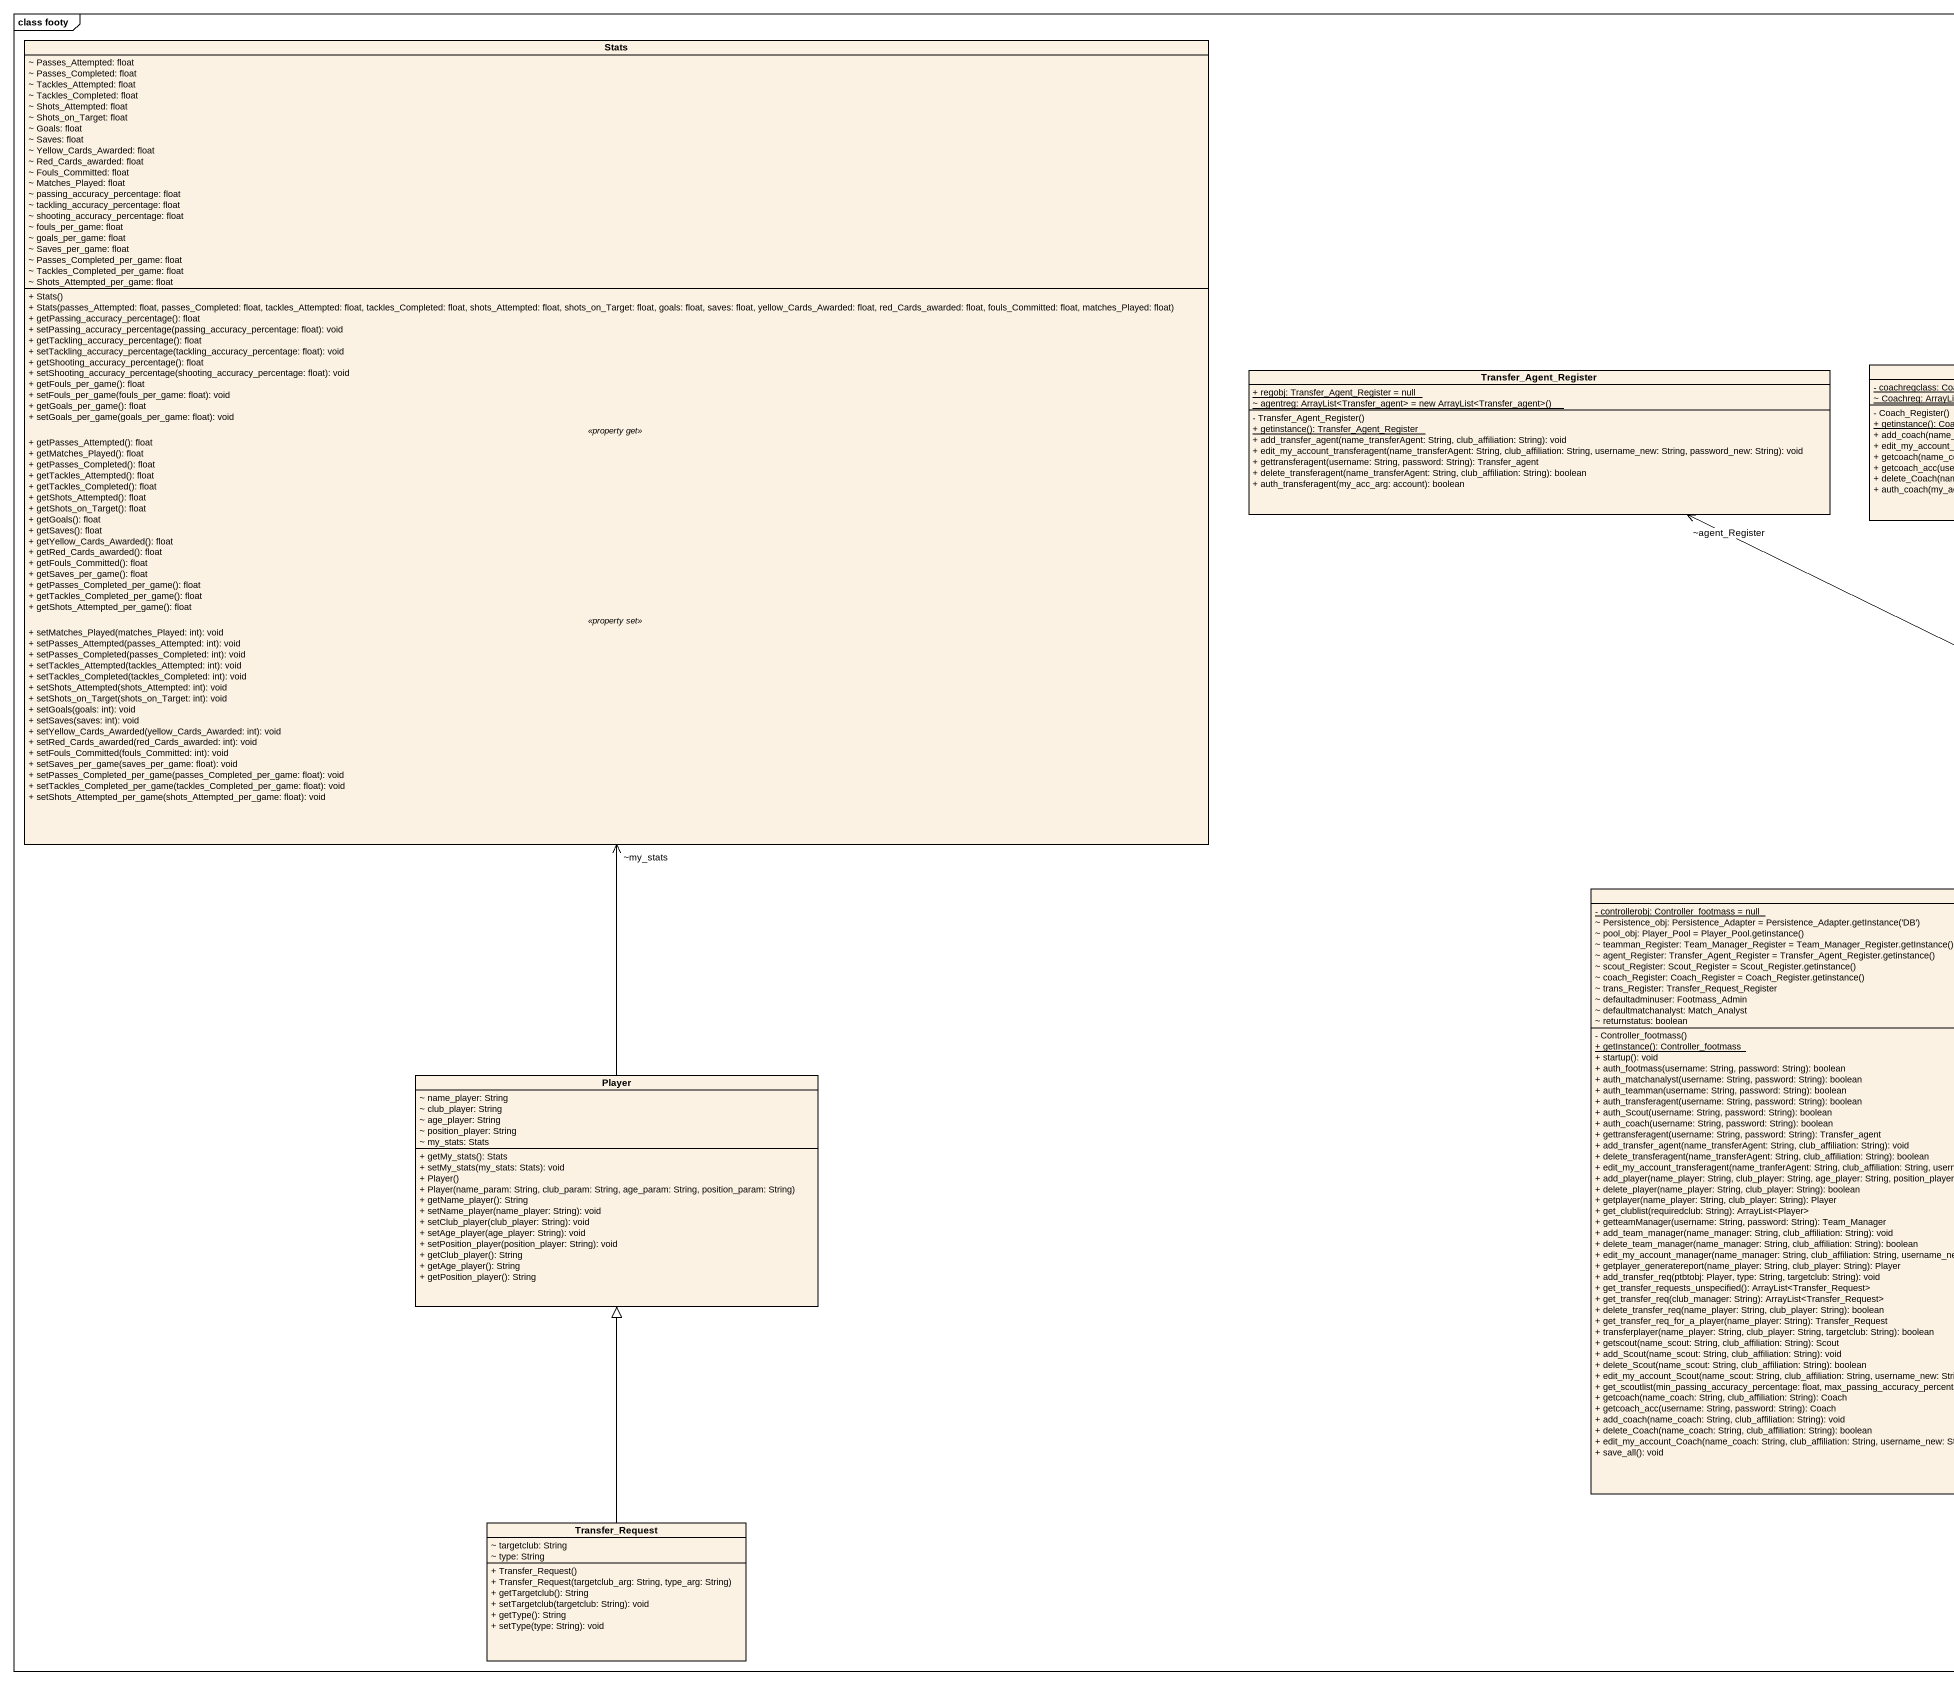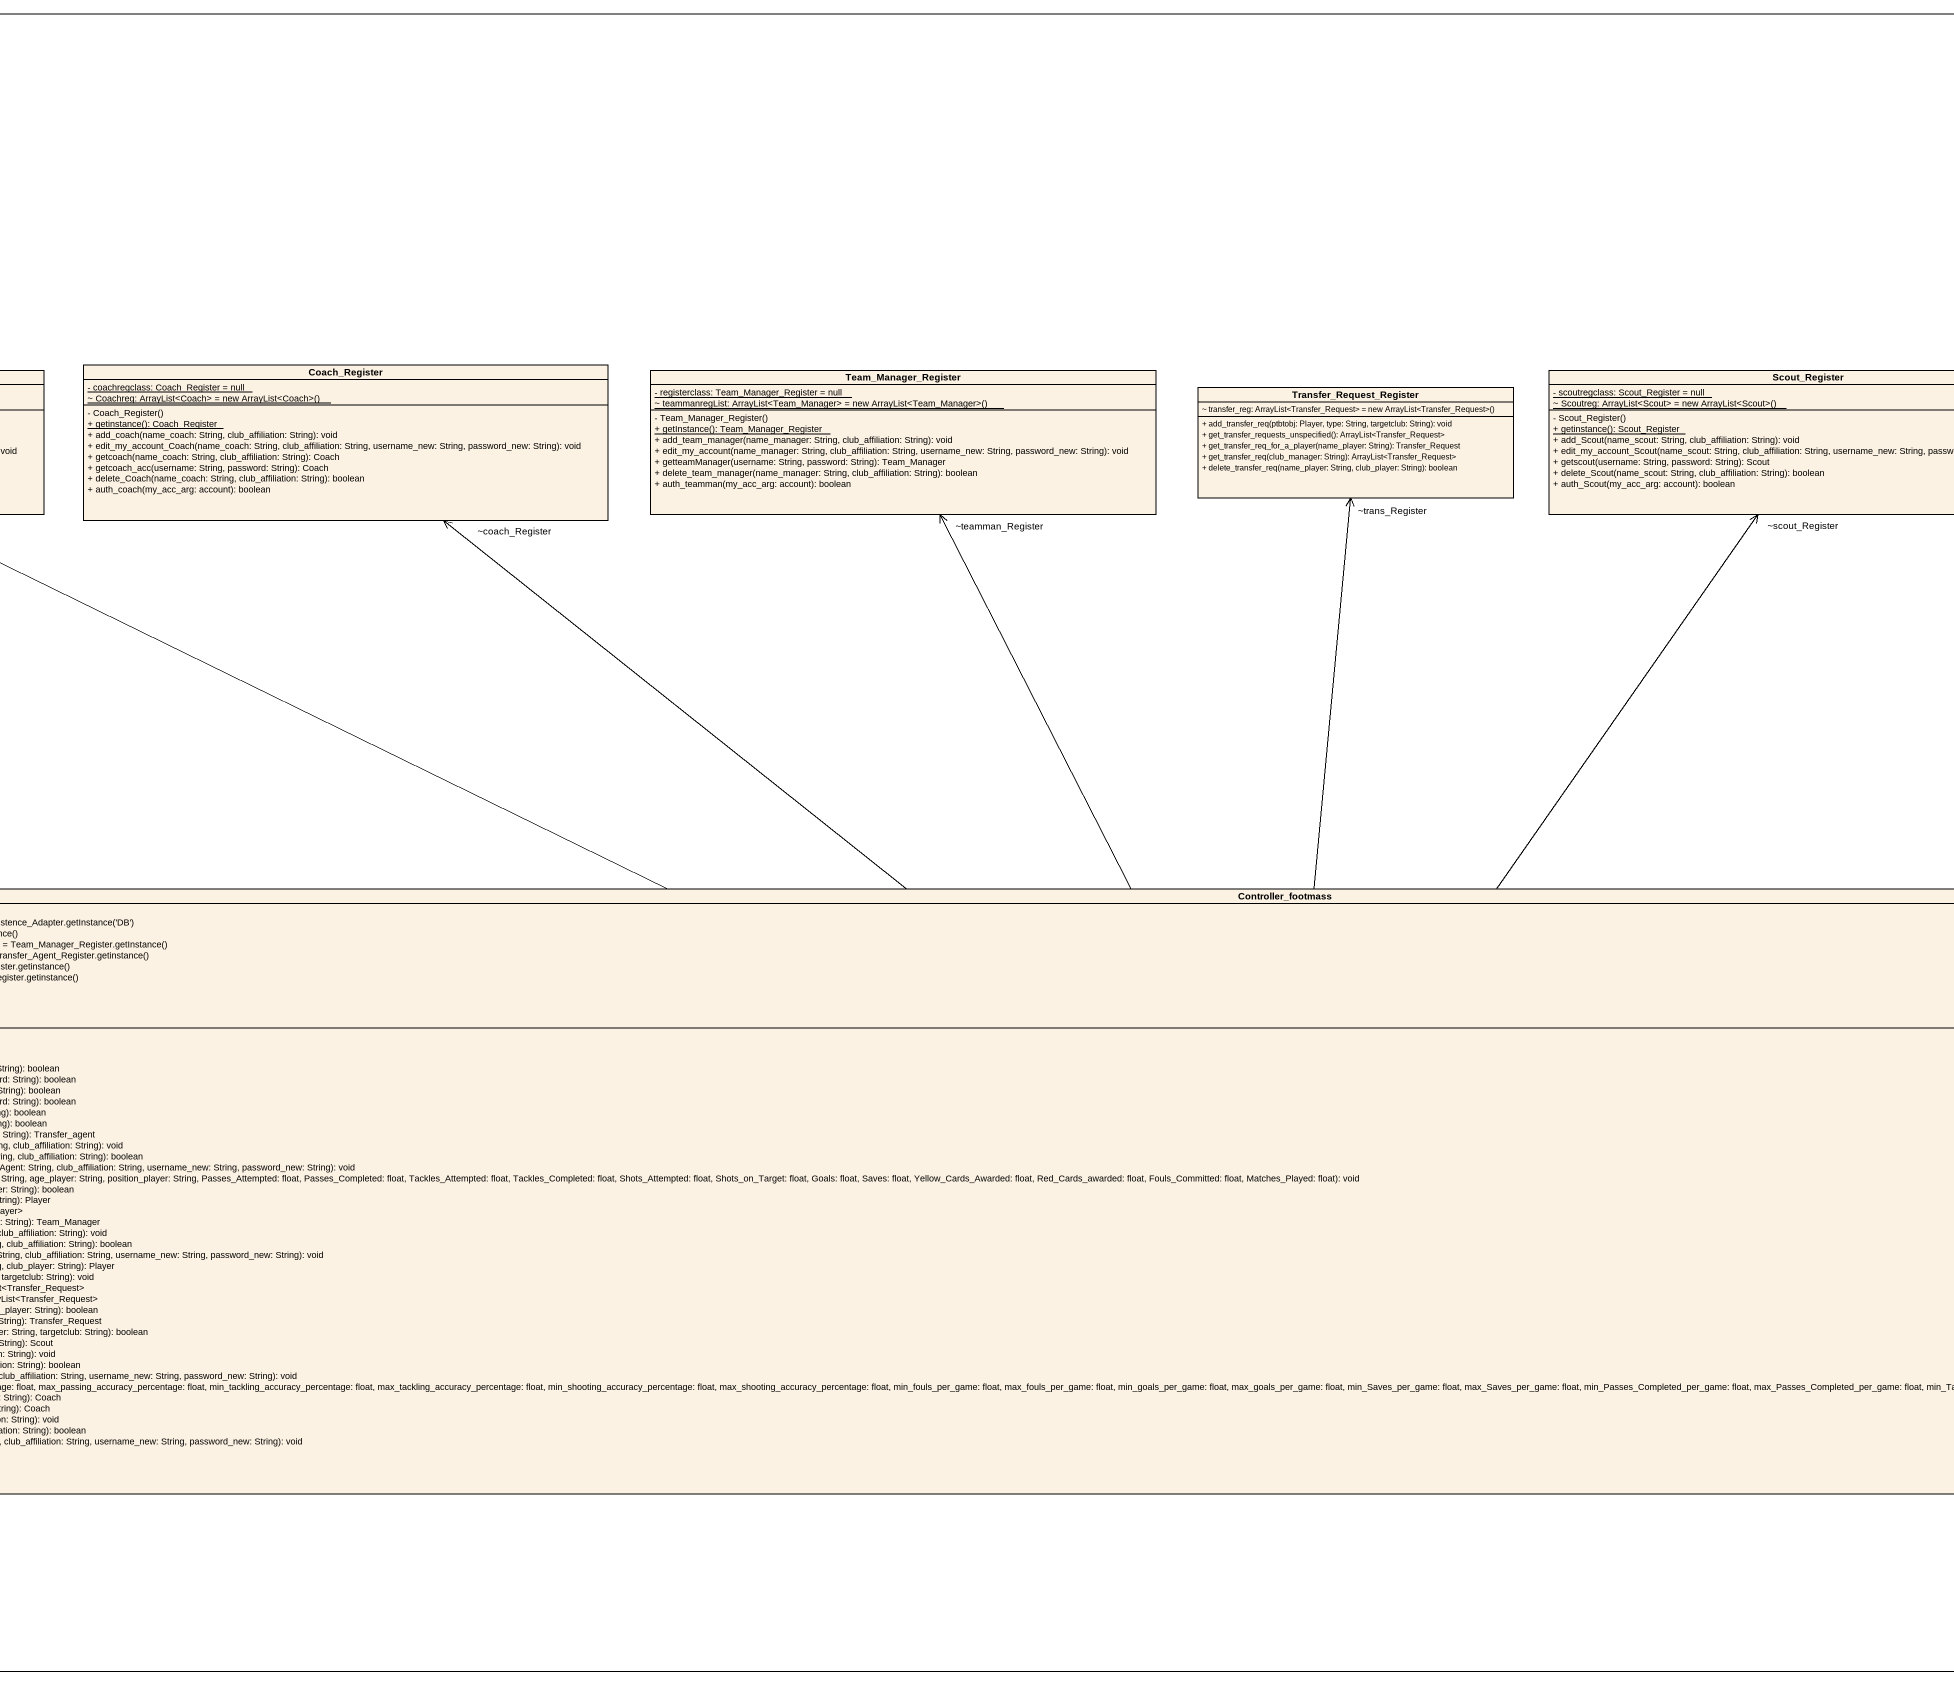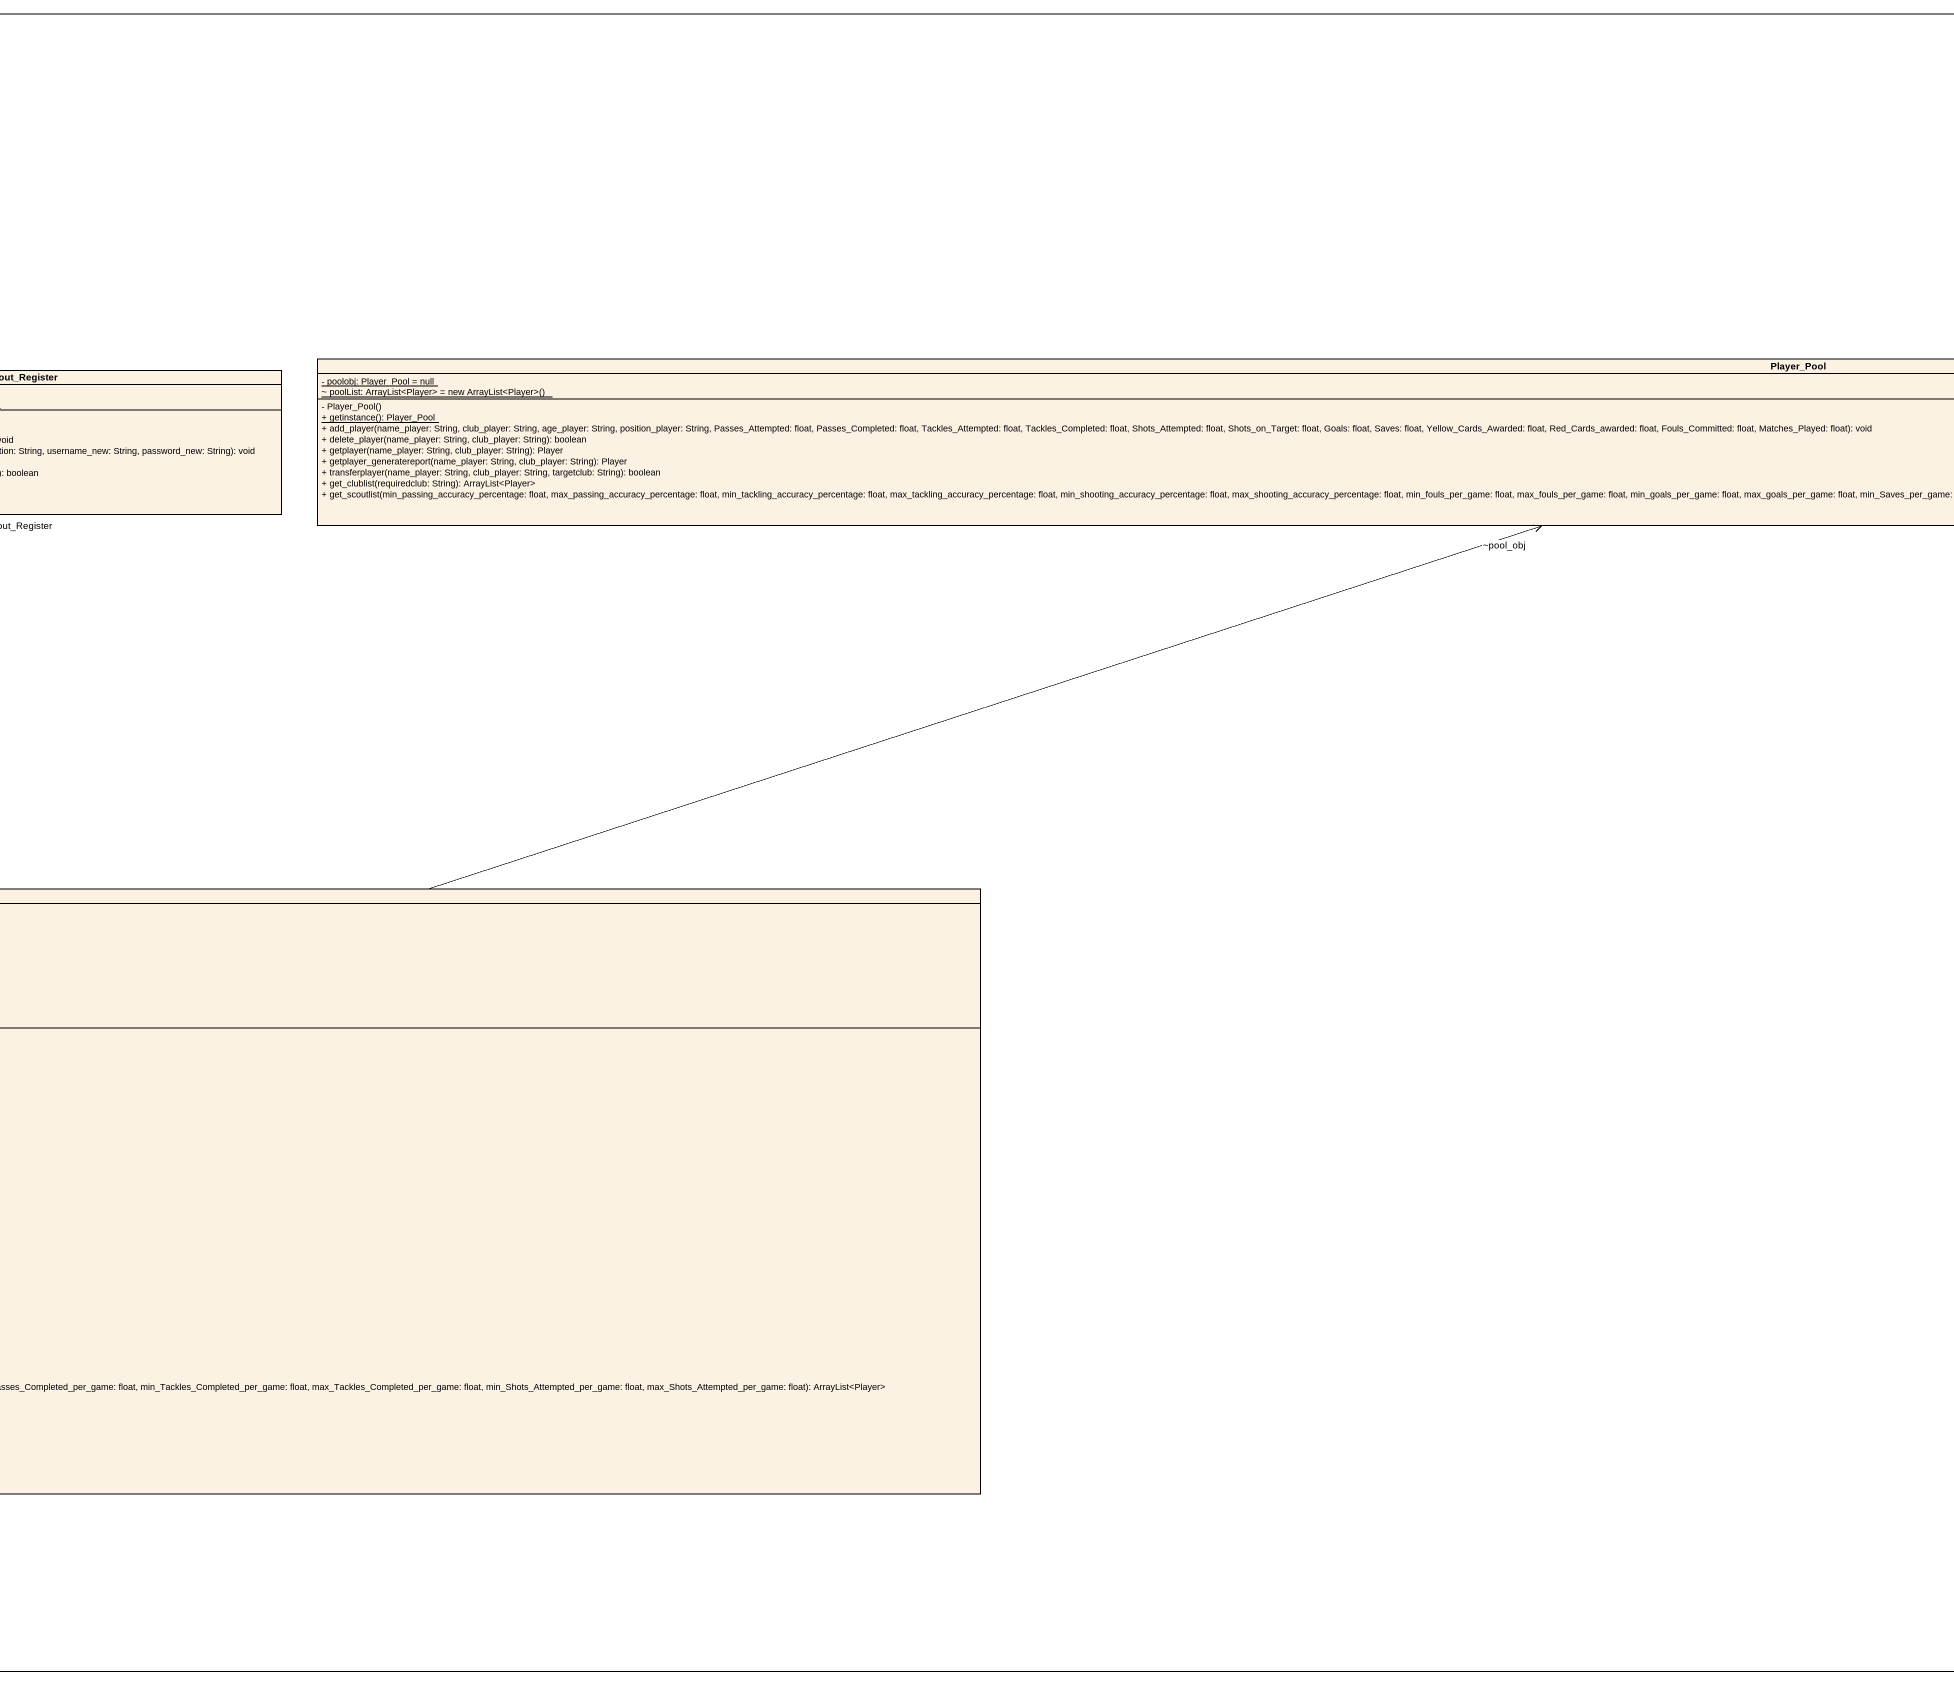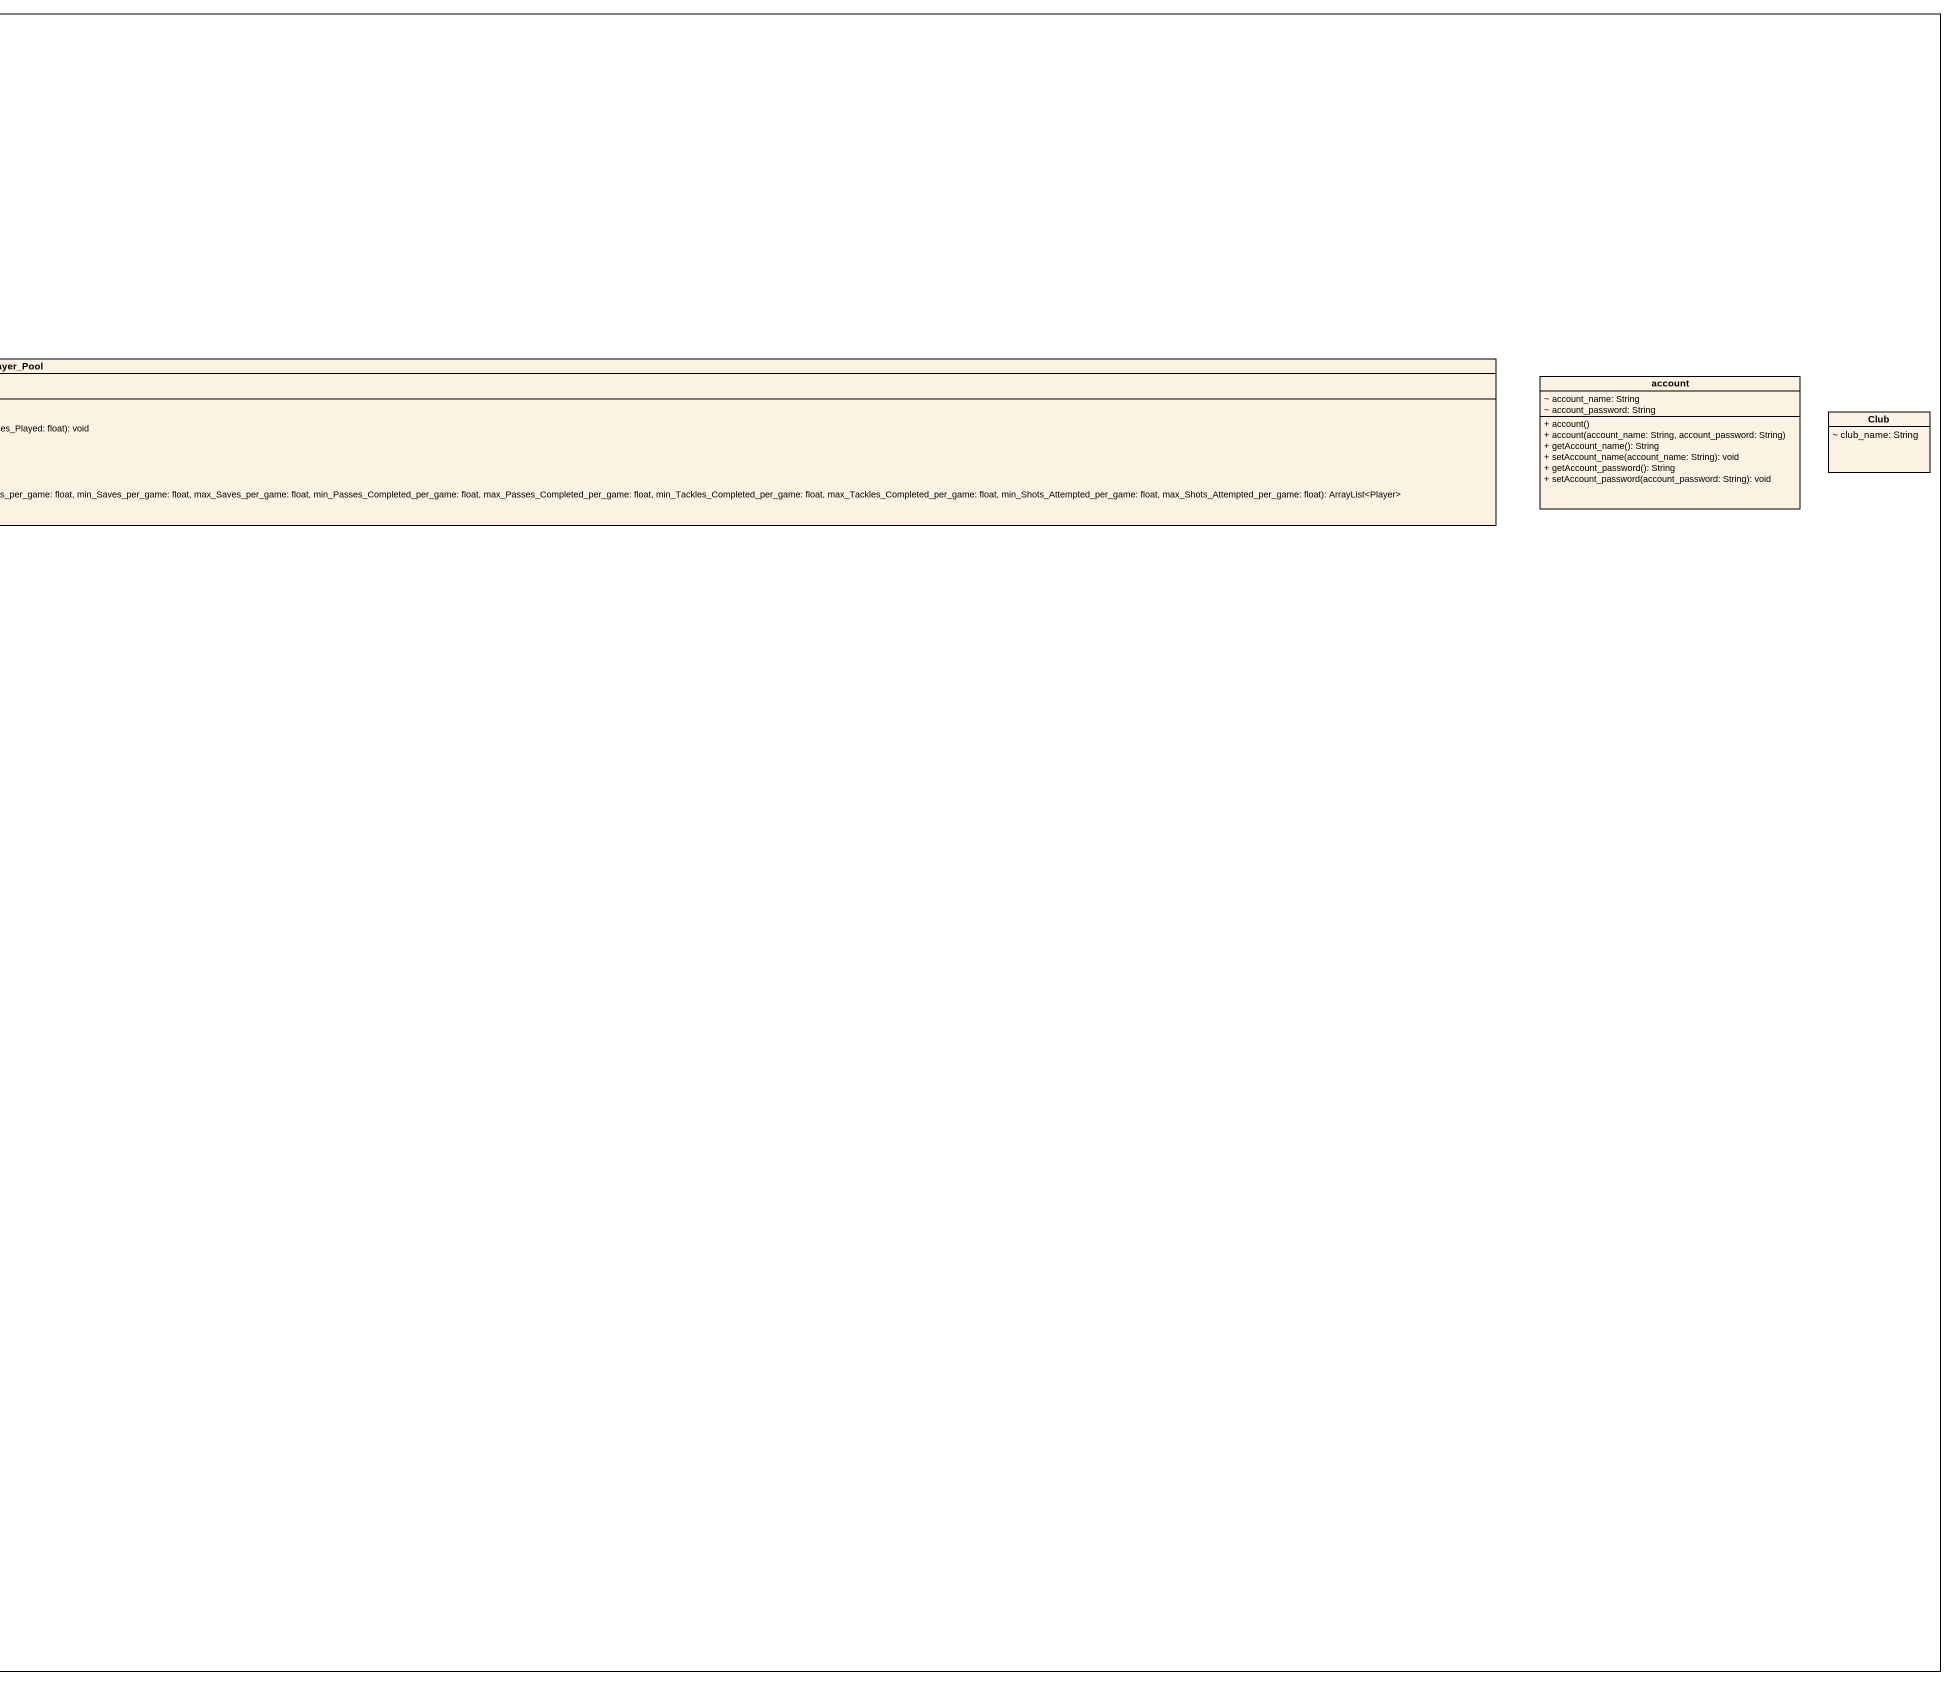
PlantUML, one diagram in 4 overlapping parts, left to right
@startuml
mainframe class footy
hide circle
hide empty members
skinparam classAttributeIconSize 0
class Stats {
  ~ Passes_Attempted: float
  ~ Passes_Completed: float
  ~ Tackles_Attempted: float
  ~ Tackles_Completed: float
  ~ Shots_Attempted: float
  ~ Shots_on_Target: float
  ~ Goals: float
  ~ Saves: float
  ~ Yellow_Cards_Awarded: float
  ~ Red_Cards_awarded: float
  ~ Fouls_Committed: float
  ~ Matches_Played: float
  ~ passing_accuracy_percentage: float
  ~ tackling_accuracy_percentage: float
  ~ shooting_accuracy_percentage: float
  ~ fouls_per_game: float
  ~ goals_per_game: float
  ~ Saves_per_game: float
  ~ Passes_Completed_per_game: float
  ~ Tackles_Completed_per_game: float
  ~ Shots_Attempted_per_game: float
  --
  + Stats()
  + Stats(passes_Attempted: float, passes_Completed: float, tackles_Attempted: float, tackles_Completed: float, shots_Attempted: float, shots_on_Target: float, goals: float, saves: float, yellow_Cards_Awarded: float, red_Cards_awarded: float, fouls_Committed: float, matches_Played: float)
  + getPassing_accuracy_percentage(): float
  + setPassing_accuracy_percentage(passing_accuracy_percentage: float): void
  + getTackling_accuracy_percentage(): float
  + setTackling_accuracy_percentage(tackling_accuracy_percentage: float): void
  + getShooting_accuracy_percentage(): float
  + setShooting_accuracy_percentage(shooting_accuracy_percentage: float): void
  + getFouls_per_game(): float
  + setFouls_per_game(fouls_per_game: float): void
  + getGoals_per_game(): float
  + setGoals_per_game(goals_per_game: float): void
  .. <<property get>> ..
  + getPasses_Attempted(): float
  + getMatches_Played(): float
  + getPasses_Completed(): float
  + getTackles_Attempted(): float
  + getTackles_Completed(): float
  + getShots_Attempted(): float
  + getShots_on_Target(): float
  + getGoals(): float
  + getSaves(): float
  + getYellow_Cards_Awarded(): float
  + getRed_Cards_awarded(): float
  + getFouls_Committed(): float
  + getSaves_per_game(): float
  + getPasses_Completed_per_game(): float
  + getTackles_Completed_per_game(): float
  + getShots_Attempted_per_game(): float
  .. <<property set>> ..
  + setMatches_Played(matches_Played: int): void
  + setPasses_Attempted(passes_Attempted: int): void
  + setPasses_Completed(passes_Completed: int): void
  + setTackles_Attempted(tackles_Attempted: int): void
  + setTackles_Completed(tackles_Completed: int): void
  + setShots_Attempted(shots_Attempted: int): void
  + setShots_on_Target(shots_on_Target: int): void
  + setGoals(goals: int): void
  + setSaves(saves: int): void
  + setYellow_Cards_Awarded(yellow_Cards_Awarded: int): void
  + setRed_Cards_awarded(red_Cards_awarded: int): void
  + setFouls_Committed(fouls_Committed: int): void
  + setSaves_per_game(saves_per_game: float): void
  + setPasses_Completed_per_game(passes_Completed_per_game: float): void
  + setTackles_Completed_per_game(tackles_Completed_per_game: float): void
  + setShots_Attempted_per_game(shots_Attempted_per_game: float): void
}
class Transfer_Agent_Register {
  {static} + regobj: Transfer_Agent_Register = null
  {static} {field} ~ agentreg: ArrayList<Transfer_agent> = new ArrayList<Transfer_agent>()
  - Transfer_Agent_Register()
  {static} + getinstance(): Transfer_Agent_Register
  + add_transfer_agent(name_transferAgent: String, club_affiliation: String): void
  + edit_my_account_transferagent(name_transferAgent: String, club_affiliation: String, username_new: String, password_new: String): void
  + gettransferagent(username: String, password: String): Transfer_agent
  + delete_transferagent(name_transferAgent: String, club_affiliation: String): boolean
  + auth_transferagent(my_acc_arg: account): boolean
}
class Coach_Register {
  {static} - coachregclass: Coach_Register = null
  {static} {field} ~ Coachreg: ArrayList<Coach> = new ArrayList<Coach>()
  - Coach_Register()
  {static} + getinstance(): Coach_Register
  + add_coach(name_coach: String, club_affiliation: String): void
  + edit_my_account_Coach(name_coach: String, club_affiliation: String, username_new: String, password_new: String): void
  + getcoach(name_coach: String, club_affiliation: String): Coach
  + getcoach_acc(username: String, password: String): Coach
  + delete_Coach(name_coach: String, club_affiliation: String): boolean
  + auth_coach(my_acc_arg: account): boolean
}
class Team_Manager_Register {
  {static} - registerclass: Team_Manager_Register = null
  {static} {field} ~ teammanregList: ArrayList<Team_Manager> = new ArrayList<Team_Manager>()
  - Team_Manager_Register()
  {static} + getInstance(): Team_Manager_Register
  + add_team_manager(name_manager: String, club_affiliation: String): void
  + edit_my_account(name_manager: String, club_affiliation: String, username_new: String, password_new: String): void
  + getteamManager(username: String, password: String): Team_Manager
  + delete_team_manager(name_manager: String, club_affiliation: String): boolean
  + auth_teamman(my_acc_arg: account): boolean
}
class Scout_Register {
  {static} - scoutregclass: Scout_Register = null
  {static} {field} ~ Scoutreg: ArrayList<Scout> = new ArrayList<Scout>()
  - Scout_Register()
  {static} + getinstance(): Scout_Register
  + add_Scout(name_scout: String, club_affiliation: String): void
  + edit_my_account_Scout(name_scout: String, club_affiliation: String, username_new: String, password_new: String): void
  + getscout(username: String, password: String): Scout
  + delete_Scout(name_scout: String, club_affiliation: String): boolean
  + auth_Scout(my_acc_arg: account): boolean
}
class Player_Pool {
  {static} - poolobj: Player_Pool = null
  {static} {field} ~ poolList: ArrayList<Player> = new ArrayList<Player>()
  - Player_Pool()
  {static} + getinstance(): Player_Pool
  + add_player(name_player: String, club_player: String, age_player: String, position_player: String, Passes_Attempted: float, Passes_Completed: float, Tackles_Attempted: float, Tackles_Completed: float, Shots_Attempted: float, Shots_on_Target: float, Goals: float, Saves: float, Yellow_Cards_Awarded: float, Red_Cards_awarded: float, Fouls_Committed: float, Matches_Played: float): void
  + delete_player(name_player: String, club_player: String): boolean
  + getplayer(name_player: String, club_player: String): Player
  + getplayer_generatereport(name_player: String, club_player: String): Player
  + transferplayer(name_player: String, club_player: String, targetclub: String): boolean
  + get_clublist(requiredclub: String): ArrayList<Player>
  + get_scoutlist(min_passing_accuracy_percentage: float, max_passing_accuracy_percentage: float, min_tackling_accuracy_percentage: float, max_tackling_accuracy_percentage: float, min_shooting_accuracy_percentage: float, max_shooting_accuracy_percentage: float, min_fouls_per_game: float, max_fouls_per_game: float, min_goals_per_game: float, max_goals_per_game: float, min_Saves_per_game: float, max_Saves_per_game: float, min_Passes_Completed_per_game: float, max_Passes_Completed_per_game: float, min_Tackles_Completed_per_game: float, max_Tackles_Completed_per_game: float, min_Shots_Attempted_per_game: float, max_Shots_Attempted_per_game: float): ArrayList<Player>
}
class account {
  ~ account_name: String
  ~ account_password: String
  + account()
  + account(account_name: String, account_password: String)
  + getAccount_name(): String
  + setAccount_name(account_name: String): void
  + getAccount_password(): String
  + setAccount_password(account_password: String): void
}
class Transfer_Request_Register {
  {field} ~ transfer_reg: ArrayList<Transfer_Request> = new ArrayList<Transfer_Request>()
  + add_transfer_req(ptbtobj: Player, type: String, targetclub: String): void
  + get_transfer_requests_unspecified(): ArrayList<Transfer_Request>
  + get_transfer_req_for_a_player(name_player: String): Transfer_Request
  + get_transfer_req(club_manager: String): ArrayList<Transfer_Request>
  + delete_transfer_req(name_player: String, club_player: String): boolean
}
class Club {
  ~ club_name: String
}
class Controller_footmass {
  {static} - controllerobj: Controller_footmass = null
  {field} ~ Persistence_obj: Persistence_Adapter = Persistence_Adapter.getInstance('DB')
  {field} ~ pool_obj: Player_Pool = Player_Pool.getinstance()
  {field} ~ teamman_Register: Team_Manager_Register = Team_Manager_Register.getInstance()
  {field} ~ agent_Register: Transfer_Agent_Register = Transfer_Agent_Register.getinstance()
  {field} ~ scout_Register: Scout_Register = Scout_Register.getinstance()
  {field} ~ coach_Register: Coach_Register = Coach_Register.getinstance()
  ~ trans_Register: Transfer_Request_Register
  ~ defaultadminuser: Footmass_Admin
  ~ defaultmatchanalyst: Match_Analyst
  ~ returnstatus: boolean
  - Controller_footmass()
  {static} + getInstance(): Controller_footmass
  + startup(): void
  + auth_footmass(username: String, password: String): boolean
  + auth_matchanalyst(username: String, password: String): boolean
  + auth_teamman(username: String, password: String): boolean
  + auth_transferagent(username: String, password: String): boolean
  + auth_Scout(username: String, password: String): boolean
  + auth_coach(username: String, password: String): boolean
  + gettransferagent(username: String, password: String): Transfer_agent
  + add_transfer_agent(name_transferAgent: String, club_affiliation: String): void
  + delete_transferagent(name_transferAgent: String, club_affiliation: String): boolean
  + edit_my_account_transferagent(name_tranferAgent: String, club_affiliation: String, username_new: String, password_new: String): void
  + add_player(name_player: String, club_player: String, age_player: String, position_player: String, Passes_Attempted: float, Passes_Completed: float, Tackles_Attempted: float, Tackles_Completed: float, Shots_Attempted: float, Shots_on_Target: float, Goals: float, Saves: float, Yellow_Cards_Awarded: float, Red_Cards_awarded: float, Fouls_Committed: float, Matches_Played: float): void
  + delete_player(name_player: String, club_player: String): boolean
  + getplayer(name_player: String, club_player: String): Player
  + get_clublist(requiredclub: String): ArrayList<Player>
  + getteamManager(username: String, password: String): Team_Manager
  + add_team_manager(name_manager: String, club_affiliation: String): void
  + delete_team_manager(name_manager: String, club_affiliation: String): boolean
  + edit_my_account_manager(name_manager: String, club_affiliation: String, username_new: String, password_new: String): void
  + getplayer_generatereport(name_player: String, club_player: String): Player
  + add_transfer_req(ptbtobj: Player, type: String, targetclub: String): void
  + get_transfer_requests_unspecified(): ArrayList<Transfer_Request>
  + get_transfer_req(club_manager: String): ArrayList<Transfer_Request>
  + delete_transfer_req(name_player: String, club_player: String): boolean
  + get_transfer_req_for_a_player(name_player: String): Transfer_Request
  + transferplayer(name_player: String, club_player: String, targetclub: String): boolean
  + getscout(name_scout: String, club_affiliation: String): Scout
  + add_Scout(name_scout: String, club_affiliation: String): void
  + delete_Scout(name_scout: String, club_affiliation: String): boolean
  + edit_my_account_Scout(name_scout: String, club_affiliation: String, username_new: String, password_new: String): void
  + get_scoutlist(min_passing_accuracy_percentage: float, max_passing_accuracy_percentage: float, min_tackling_accuracy_percentage: float, max_tackling_accuracy_percentage: float, min_shooting_accuracy_percentage: float, max_shooting_accuracy_percentage: float, min_fouls_per_game: float, max_fouls_per_game: float, min_goals_per_game: float, max_goals_per_game: float, min_Saves_per_game: float, max_Saves_per_game: float, min_Passes_Completed_per_game: float, max_Passes_Completed_per_game: float, min_Tackles_Completed_per_game: float, max_Tackles_Completed_per_game: float, min_Shots_Attempted_per_game: float, max_Shots_Attempted_per_game: float): ArrayList<Player>
  + getcoach(name_coach: String, club_affiliation: String): Coach
  + getcoach_acc(username: String, password: String): Coach
  + add_coach(name_coach: String, club_affiliation: String): void
  + delete_Coach(name_coach: String, club_affiliation: String): boolean
  + edit_my_account_Coach(name_coach: String, club_affiliation: String, username_new: String, password_new: String): void
  + save_all(): void
}
class Player {
  ~ name_player: String
  ~ club_player: String
  ~ age_player: String
  ~ position_player: String
  ~ my_stats: Stats
  + getMy_stats(): Stats
  + setMy_stats(my_stats: Stats): void
  + Player()
  + Player(name_param: String, club_param: String, age_param: String, position_param: String)
  + getName_player(): String
  + setName_player(name_player: String): void
  + setClub_player(club_player: String): void
  + setAge_player(age_player: String): void
  + setPosition_player(position_player: String): void
  + getClub_player(): String
  + getAge_player(): String
  + getPosition_player(): String
}
class Transfer_Request {
  ~ targetclub: String
  ~ type: String
  + Transfer_Request()
  + Transfer_Request(targetclub_arg: String, type_arg: String)
  + getTargetclub(): String
  + setTargetclub(targetclub: String): void
  + getType(): String
  + setType(type: String): void
}
Controller_footmass -left-> "~agent_Register" Transfer_Agent_Register
Controller_footmass -up-> "~coach_Register" Coach_Register
Controller_footmass -up-> "~teamman_Register" Team_Manager_Register
Controller_footmass -up-> "~scout_Register" Scout_Register
Controller_footmass -right-> "~pool_obj" Player_Pool
Controller_footmass -up-> "~trans_Register" Transfer_Request_Register
Player -up-> "~my_stats" Stats
Transfer_Request -up-|> Player
@enduml
